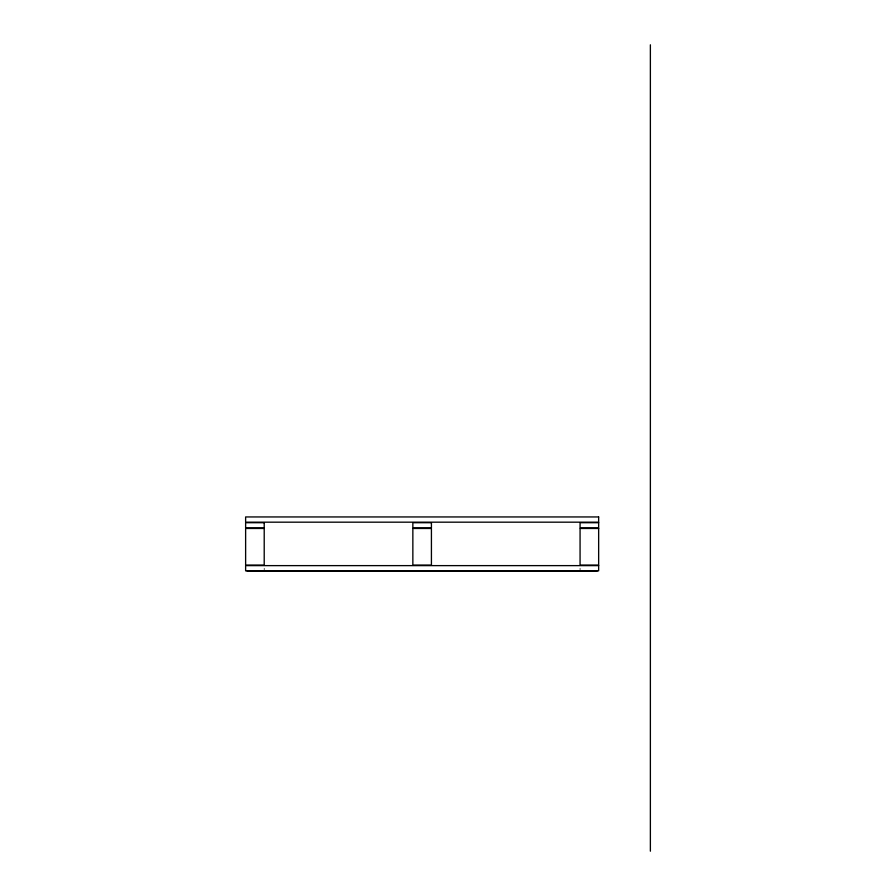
<?xml version="1.0" encoding="UTF-8"?>
<svg xmlns="http://www.w3.org/2000/svg" width="896" height="896" viewBox="0 0 896 896"><rect width="100%" height="100%" fill="white"/><g stroke="black" fill="none" stroke-linecap="round" stroke-linejoin="round"><path stroke-width="0.67" stroke-dasharray="4.48 3.36" d="M580.07 568.232L580.07 570.853M264.208 568.232L264.208 570.853"/><path stroke-width="1.34" d="M650.373 44.8L650.373 851.2M597.318 570.853L246.96 570.853M598.651 516.947L245.627 516.947L245.627 522.178L598.651 522.178L598.651 516.947M264.208 522.704L245.627 522.704L245.627 527.934L264.208 527.934L264.208 522.704M431.424 522.704L412.854 522.704L412.854 527.934L431.424 527.934L431.424 522.704M598.651 522.704L580.07 522.704L580.07 527.934L598.651 527.934L598.651 522.704M264.208 528.461L245.627 528.461L245.627 565.096L264.208 565.096L264.208 528.461M431.424 528.461L412.854 528.461L412.854 565.096L431.424 565.096L431.424 528.461M598.651 528.461L580.07 528.461L580.07 565.096L598.651 565.096L598.651 528.461M598.651 565.622L245.627 565.622L245.627 570.853L598.651 570.853L598.651 565.622"/></g></svg>
